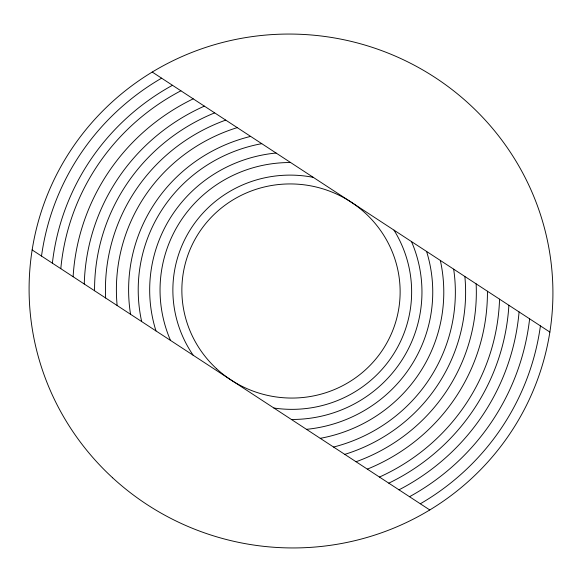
<?xml version="1.0" encoding="UTF-8"?>
<svg xmlns="http://www.w3.org/2000/svg" width="582" height="582" viewBox="0 0 582 582"><rect width="100%" height="100%" fill="white"/><g stroke="black" fill="none" stroke-linecap="round" stroke-linejoin="round"><path stroke-width="0.87" d="M152.229 72.044L549.866 332.067M32.134 249.933L429.771 509.956M540.416 325.891A251.861 246.717 10.9 0 1 420.32 503.779M519.079 311.937A229.09 224.405 10.9 0 1 398.983 489.826M499.552 299.17A208.814 204.551 10.9 0 1 379.457 477.058M476.134 283.856A185.476 181.686 10.9 0 1 356.046 461.744M453.669 269.16A164.473 161.119 10.9 0 1 333.573 447.049M426.584 251.453A141.848 138.953 10.9 0 1 306.488 429.341M393.985 230.137A120.729 118.262 10.9 0 1 391.737 356.875A120.729 118.262 10.9 0 1 273.889 408.026M41.511 256.058A251.941 246.79 10.9 0 1 161.607 78.17M60.804 268.68A231.316 226.594 10.9 0 1 180.9 90.792M84.259 284.016A206.966 202.74 10.9 0 1 204.355 106.128M105.626 297.991A185.709 181.911 10.9 0 1 225.721 120.103M130.543 314.28A162.509 159.192 10.9 0 1 250.638 136.392M193.195 355.253A118.219 115.803 10.9 0 1 192.358 226.493A118.219 115.803 10.9 0 1 313.283 177.365M155.976 330.918A141.426 138.538 10.9 0 1 276.072 153.03M529.62 318.834A240.264 235.361 10.9 0 1 409.524 496.715M52.38 263.166A240.264 235.361 10.9 0 1 172.476 85.285M508.886 305.274A218.425 213.958 10.9 0 1 388.791 483.162M73.114 276.726A218.425 213.958 10.9 0 1 193.209 98.838M487.432 291.247A196.578 192.562 10.9 0 1 367.337 469.128M94.568 290.753A196.578 192.562 10.9 0 1 214.663 112.872M464.865 276.486A174.738 171.166 10.9 0 1 344.77 454.375M117.135 305.514A174.738 171.166 10.9 0 1 237.23 127.625M440.334 260.445A152.899 149.77 10.9 0 1 320.238 438.333M141.666 321.555A152.899 149.77 10.9 0 1 261.762 143.667M411.496 241.588A131.052 128.375 10.9 0 1 291.4 419.469M170.504 340.412A131.052 128.375 10.9 0 1 290.6 162.531M112.617 477.793A262.104 256.757 10.9 0 0 546.28 350.4A262.104 256.757 10.9 0 0 214.111 44.807A262.104 256.757 10.9 0 0 112.617 477.793M216.671 368.828A109.212 106.979 10.9 0 0 397.368 315.75A109.212 106.979 10.9 0 0 258.961 188.415A109.212 106.979 10.9 0 0 216.671 368.828"/></g></svg>
